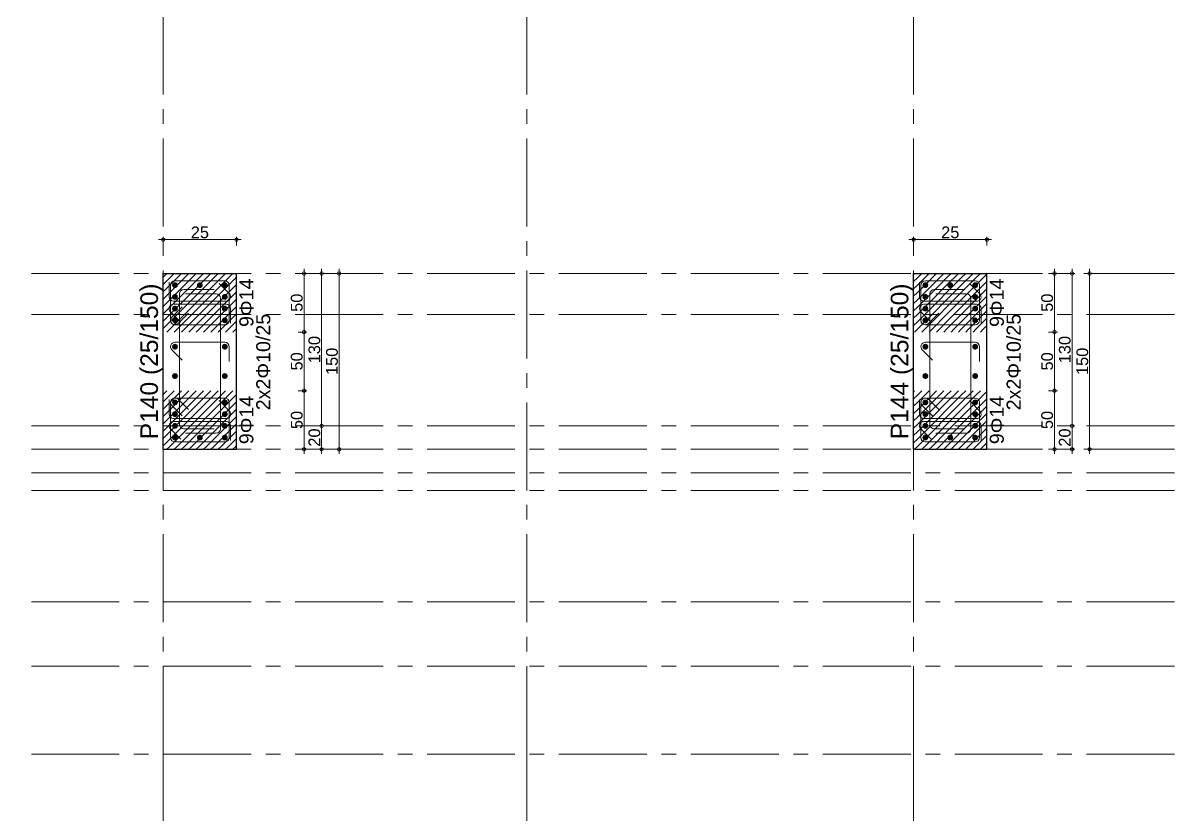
# Model space of a CAD drawing. Header units: millimetres. Extents: x 2232 to 85269, y -3593 to 5869.
# Drawn here: x 26417 to 27403, y 3110 to 3785 of the extents above; entities that cross this region are included whole.
import ezdxf

# ---------------------------------------------------------------- set-up
doc = ezdxf.new("R2010")
doc.units = ezdxf.units.MM
doc.linetypes.add('CENTER2', pattern=[112.5, 75, -12.5, 12.5, -12.5])
doc.linetypes.add('DASHDOT2', pattern=[12.7, 6.35, -3.175, 0, -3.175])
doc.layers.add('aks', color=251, linetype='DASHDOT2', lineweight=35)
for name, color, linetype in [('Donatı Yazısı', 7, 'Continuous'), ('Donatı Çizgisi', 7, 'Continuous'), ('Kolon', 7, 'Continuous'), ('Ölçülendirme', 7, 'Continuous')]:
    doc.layers.add(name, color=color, linetype=linetype)
doc.styles.add('arial_1_18', font='arial.ttf', dxfattribs={"height": 0.2})

# ---------------------------------------------------------------- blocks, each defined once
blk = doc.blocks.new('IDE999Entity6843')
at = {"layer": 'aks', "color": 250, "linetype": 'CENTER2', "lineweight": 5}
for points in [[(14319.32, 200), (14319.32, 2530)], [(14319.32, -100), (14319.32, 200)]]:
    blk.add_lwpolyline(points, dxfattribs=at)
blk = doc.blocks.new('IDE999Entity6844')
at = {"layer": 'aks', "color": 250, "linetype": 'CENTER2', "lineweight": 5}
for points in [[(14959.32, 200), (14959.32, 2530)], [(14959.32, -100), (14959.32, 200)]]:
    blk.add_lwpolyline(points, dxfattribs=at)
blk = doc.blocks.new('IDE999Entity6845')
at = {"layer": 'aks', "color": 250, "linetype": 'CENTER2', "lineweight": 5}
for points in [[(14629.32, 200), (14629.32, 2530)], [(14629.32, -100), (14629.32, 200)]]:
    blk.add_lwpolyline(points, dxfattribs=at)

msp = doc.modelspace()

# ---------------------------------------------------------------- hatches: boundary and pattern name
at = {"layer": 'Donatı Çizgisi', "linetype": 'Continuous', "lineweight": 5}
h = msp.add_hatch(color=5, dxfattribs=at)
edge = h.paths.add_edge_path(flags=0)
edge.add_arc((26546.37, 3561.87), 2.5, 0, 360)
h = msp.add_hatch(color=5, dxfattribs=at)
edge = h.paths.add_edge_path(flags=0)
edge.add_arc((26567.62, 3561.87), 2.5, 0, 360)
h = msp.add_hatch(color=5, dxfattribs=at)
edge = h.paths.add_edge_path(flags=0)
edge.add_arc((26588.87, 3561.87), 2.5, 0, 360)
h = msp.add_hatch(color=5, dxfattribs=at)
edge = h.paths.add_edge_path(flags=0)
edge.add_arc((27186.37, 3561.87), 2.5, 0, 360)
h = msp.add_hatch(color=5, dxfattribs=at)
edge = h.paths.add_edge_path(flags=0)
edge.add_arc((27207.62, 3561.87), 2.5, 0, 360)
h = msp.add_hatch(color=5, dxfattribs=at)
edge = h.paths.add_edge_path(flags=0)
edge.add_arc((27228.87, 3561.87), 2.5, 0, 360)
h = msp.add_hatch(color=5, dxfattribs=at)
edge = h.paths.add_edge_path(flags=0)
edge.add_arc((26546.37, 3551.87), 2.5, 0, 360)
h = msp.add_hatch(color=5, dxfattribs=at)
edge = h.paths.add_edge_path(flags=0)
edge.add_arc((26588.87, 3551.87), 2.5, 0, 360)
h = msp.add_hatch(color=5, dxfattribs=at)
edge = h.paths.add_edge_path(flags=0)
edge.add_arc((27186.37, 3551.87), 2.5, 0, 360)
h = msp.add_hatch(color=5, dxfattribs=at)
edge = h.paths.add_edge_path(flags=0)
edge.add_arc((27228.87, 3551.87), 2.5, 0, 360)
h = msp.add_hatch(color=5, dxfattribs=at)
edge = h.paths.add_edge_path(flags=0)
edge.add_arc((26546.37, 3541.87), 2.5, 0, 360)
h = msp.add_hatch(color=5, dxfattribs=at)
edge = h.paths.add_edge_path(flags=0)
edge.add_arc((26588.87, 3541.87), 2.5, 0, 360)
h = msp.add_hatch(color=5, dxfattribs=at)
edge = h.paths.add_edge_path(flags=0)
edge.add_arc((27186.37, 3541.87), 2.5, 0, 360)
h = msp.add_hatch(color=5, dxfattribs=at)
edge = h.paths.add_edge_path(flags=0)
edge.add_arc((27228.87, 3541.87), 2.5, 0, 360)
h = msp.add_hatch(color=5, dxfattribs=at)
edge = h.paths.add_edge_path(flags=0)
edge.add_arc((26546.37, 3531.87), 2.5, 0, 360)
h = msp.add_hatch(color=5, dxfattribs=at)
edge = h.paths.add_edge_path(flags=0)
edge.add_arc((26588.87, 3531.87), 2.5, 0, 360)
h = msp.add_hatch(color=5, dxfattribs=at)
edge = h.paths.add_edge_path(flags=0)
edge.add_arc((27186.37, 3531.87), 2.5, 0, 360)
h = msp.add_hatch(color=5, dxfattribs=at)
edge = h.paths.add_edge_path(flags=0)
edge.add_arc((27228.87, 3531.87), 2.5, 0, 360)
h = msp.add_hatch(color=5, dxfattribs=at)
edge = h.paths.add_edge_path(flags=0)
edge.add_arc((26546.37, 3509.37), 2.5, 0, 360)
h = msp.add_hatch(color=5, dxfattribs=at)
edge = h.paths.add_edge_path(flags=0)
edge.add_arc((26588.87, 3509.37), 2.5, 0, 360)
h = msp.add_hatch(color=5, dxfattribs=at)
edge = h.paths.add_edge_path(flags=0)
edge.add_arc((27186.37, 3509.37), 2.5, 0, 360)
h = msp.add_hatch(color=5, dxfattribs=at)
edge = h.paths.add_edge_path(flags=0)
edge.add_arc((27228.87, 3509.37), 2.5, 0, 360)
h = msp.add_hatch(color=5, dxfattribs=at)
edge = h.paths.add_edge_path(flags=0)
edge.add_arc((26546.37, 3484.37), 2.5, 0, 360)
h = msp.add_hatch(color=5, dxfattribs=at)
edge = h.paths.add_edge_path(flags=0)
edge.add_arc((26588.87, 3484.37), 2.5, 0, 360)
h = msp.add_hatch(color=5, dxfattribs=at)
edge = h.paths.add_edge_path(flags=0)
edge.add_arc((27186.37, 3484.37), 2.5, 0, 360)
h = msp.add_hatch(color=5, dxfattribs=at)
edge = h.paths.add_edge_path(flags=0)
edge.add_arc((27228.87, 3484.37), 2.5, 0, 360)
h = msp.add_hatch(color=5, dxfattribs=at)
edge = h.paths.add_edge_path(flags=0)
edge.add_arc((26546.37, 3461.87), 2.5, 0, 360)
h = msp.add_hatch(color=5, dxfattribs=at)
edge = h.paths.add_edge_path(flags=0)
edge.add_arc((26588.87, 3461.87), 2.5, 0, 360)
h = msp.add_hatch(color=5, dxfattribs=at)
edge = h.paths.add_edge_path(flags=0)
edge.add_arc((27186.37, 3461.87), 2.5, 0, 360)
h = msp.add_hatch(color=5, dxfattribs=at)
edge = h.paths.add_edge_path(flags=0)
edge.add_arc((27228.87, 3461.87), 2.5, 0, 360)
h = msp.add_hatch(color=5, dxfattribs=at)
edge = h.paths.add_edge_path(flags=0)
edge.add_arc((26546.37, 3451.87), 2.5, 0, 360)
h = msp.add_hatch(color=5, dxfattribs=at)
edge = h.paths.add_edge_path(flags=0)
edge.add_arc((26588.87, 3451.87), 2.5, 0, 360)
h = msp.add_hatch(color=5, dxfattribs=at)
edge = h.paths.add_edge_path(flags=0)
edge.add_arc((27186.37, 3451.87), 2.5, 0, 360)
h = msp.add_hatch(color=5, dxfattribs=at)
edge = h.paths.add_edge_path(flags=0)
edge.add_arc((27228.87, 3451.87), 2.5, 0, 360)
h = msp.add_hatch(color=5, dxfattribs=at)
edge = h.paths.add_edge_path(flags=0)
edge.add_arc((26546.37, 3441.87), 2.5, 0, 360)
h = msp.add_hatch(color=5, dxfattribs=at)
edge = h.paths.add_edge_path(flags=0)
edge.add_arc((26588.87, 3441.87), 2.5, 0, 360)
h = msp.add_hatch(color=5, dxfattribs=at)
edge = h.paths.add_edge_path(flags=0)
edge.add_arc((27186.37, 3441.87), 2.5, 0, 360)
h = msp.add_hatch(color=5, dxfattribs=at)
edge = h.paths.add_edge_path(flags=0)
edge.add_arc((27228.87, 3441.87), 2.5, 0, 360)
h = msp.add_hatch(color=5, dxfattribs=at)
edge = h.paths.add_edge_path(flags=0)
edge.add_arc((26546.37, 3431.87), 2.5, 0, 360)
h = msp.add_hatch(color=5, dxfattribs=at)
edge = h.paths.add_edge_path(flags=0)
edge.add_arc((26567.62, 3431.87), 2.5, 0, 360)
h = msp.add_hatch(color=5, dxfattribs=at)
edge = h.paths.add_edge_path(flags=0)
edge.add_arc((26588.87, 3431.87), 2.5, 0, 360)
h = msp.add_hatch(color=5, dxfattribs=at)
edge = h.paths.add_edge_path(flags=0)
edge.add_arc((27186.37, 3431.87), 2.5, 0, 360)
h = msp.add_hatch(color=5, dxfattribs=at)
edge = h.paths.add_edge_path(flags=0)
edge.add_arc((27207.62, 3431.87), 2.5, 0, 360)
h = msp.add_hatch(color=5, dxfattribs=at)
edge = h.paths.add_edge_path(flags=0)
edge.add_arc((27228.87, 3431.87), 2.5, 0, 360)

# ---------------------------------------------------------------- linework, layer by layer
at = {"layer": 'aks', "color": 250, "linetype": 'CENTER2', "lineweight": 5}
for points in [[(24736.37, 3571.87), (27996.37, 3571.87)], [(24736.37, 3536.87), (27996.37, 3536.87)], [(24736.37, 3441.87), (27996.37, 3441.87)], [(24736.37, 3421.87), (27996.37, 3421.87)], [(24736.37, 3401.87), (27996.37, 3401.87)], [(24736.37, 3386.87), (27996.37, 3386.87)], [(24736.37, 3291.87), (27996.37, 3291.87)], [(24736.37, 3236.87), (27996.37, 3236.87)], [(24736.37, 3161.87), (27996.37, 3161.87)]]:
    msp.add_lwpolyline(points, dxfattribs=at)
at = {"layer": 'Donatı Çizgisi', "color": 1, "linetype": 'Continuous', "lineweight": 5}
for points in [[(26541.37, 3551.87), (26541.37, 3564.37)], [(26583.93, 3563.36), (26592.77, 3554.52)], [(27181.37, 3551.87), (27181.37, 3564.37)], [(27223.93, 3563.36), (27232.77, 3554.52)], [(26550.12, 3443.12), (26550.12, 3554.37)], [(26553.87, 3558.12), (26579.87, 3558.12)], [(26581.37, 3554.37), (26555.37, 3554.37)], [(26585.12, 3439.37), (26585.12, 3550.62)], [(27190.12, 3443.12), (27190.12, 3554.37)], [(27193.87, 3558.12), (27219.87, 3558.12)], [(27221.37, 3554.37), (27195.37, 3554.37)], [(27225.12, 3439.37), (27225.12, 3550.62)], [(26551.3, 3530.38), (26542.46, 3539.22)], [(26590.12, 3548.12), (26545.12, 3548.12)], [(26545.12, 3545.62), (26590.12, 3545.62)], [(26593.87, 3541.87), (26593.87, 3529.37)], [(27191.3, 3530.38), (27182.46, 3539.22)], [(27230.12, 3548.12), (27185.12, 3548.12)], [(27185.12, 3545.62), (27230.12, 3545.62)], [(27233.87, 3541.87), (27233.87, 3529.37)], [(26546.37, 3513.12), (26588.87, 3513.12)], [(26592.62, 3509.37), (26592.62, 3496.87)], [(27186.37, 3513.12), (27228.87, 3513.12)], [(27232.62, 3509.37), (27232.62, 3496.87)], [(26552.55, 3497.88), (26543.71, 3506.72)], [(27192.55, 3497.88), (27183.71, 3506.72)], [(26541.37, 3451.87), (26541.37, 3464.37)], [(26583.93, 3463.36), (26592.77, 3454.52)], [(27181.37, 3451.87), (27181.37, 3464.37)], [(27223.93, 3463.36), (27232.77, 3454.52)], [(26590.12, 3448.12), (26545.12, 3448.12)], [(26545.12, 3445.62), (26590.12, 3445.62)], [(26593.87, 3441.87), (26593.87, 3429.37)], [(27230.12, 3448.12), (27185.12, 3448.12)], [(27185.12, 3445.62), (27230.12, 3445.62)], [(27233.87, 3441.87), (27233.87, 3429.37)], [(26551.3, 3430.38), (26542.46, 3439.22)], [(26579.87, 3439.37), (26553.87, 3439.37)], [(26555.37, 3435.62), (26581.37, 3435.62)], [(27191.3, 3430.38), (27182.46, 3439.22)], [(27219.87, 3439.37), (27193.87, 3439.37)], [(27195.37, 3435.62), (27221.37, 3435.62)]]:
    msp.add_lwpolyline(points, dxfattribs=at)
at = {"layer": 'Donatı Çizgisi', "color": 5, "linetype": 'Continuous', "lineweight": 5}
for points in [[(26542.62, 3531.87), (26542.62, 3561.87)], [(26546.37, 3565.62), (26588.87, 3565.62)], [(26592.62, 3561.87), (26592.62, 3531.87)], [(27182.62, 3531.87), (27182.62, 3561.87)], [(27186.37, 3565.62), (27228.87, 3565.62)], [(27232.62, 3561.87), (27232.62, 3531.87)], [(26543.71, 3534.52), (26552.55, 3543.36)], [(27183.71, 3534.52), (27192.55, 3543.36)], [(26557.86, 3538.05), (26549.02, 3529.22)], [(27197.86, 3538.05), (27189.02, 3529.22)], [(26588.87, 3528.12), (26546.37, 3528.12)], [(27228.87, 3528.12), (27186.37, 3528.12)], [(26542.62, 3461.87), (26542.62, 3431.87)], [(26588.87, 3465.62), (26546.37, 3465.62)], [(26557.86, 3455.68), (26549.02, 3464.52)], [(26592.62, 3431.87), (26592.62, 3461.87)], [(27182.62, 3461.87), (27182.62, 3431.87)], [(27228.87, 3465.62), (27186.37, 3465.62)], [(27197.86, 3455.68), (27189.02, 3464.52)], [(27232.62, 3431.87), (27232.62, 3461.87)], [(26543.71, 3459.22), (26552.55, 3450.38)], [(27183.71, 3459.22), (27192.55, 3450.38)], [(26546.37, 3428.12), (26588.87, 3428.12)], [(27186.37, 3428.12), (27228.87, 3428.12)]]:
    msp.add_lwpolyline(points, dxfattribs=at)
for centre, start, end in [((26546.37, 3561.87), 90, 180), ((26588.87, 3561.87), 0, 90), ((27186.37, 3561.87), 90, 180), ((27228.87, 3561.87), 0, 90), ((26546.37, 3531.87), 135, 270), ((26546.37, 3531.87), 180, 315), ((26588.87, 3531.87), 270, 0), ((27186.37, 3531.87), 135, 270), ((27186.37, 3531.87), 180, 315), ((27228.87, 3531.87), 270, 0), ((26546.37, 3461.87), 45, 180), ((26546.37, 3461.87), 90, 225), ((26588.87, 3461.87), 0, 90), ((27186.37, 3461.87), 45, 180), ((27186.37, 3461.87), 90, 225), ((27228.87, 3461.87), 0, 90), ((26546.37, 3431.87), 180, 270), ((26588.87, 3431.87), 270, 0), ((27186.37, 3431.87), 180, 270), ((27228.87, 3431.87), 270, 0)]:
    msp.add_arc(centre, 3.75, start, end, dxfattribs=at)
at = {"layer": 'Donatı Çizgisi', "color": 1, "linetype": 'Continuous', "lineweight": 5}
for centre, start, end in [((26545.12, 3551.87), 180, 270), ((26553.87, 3554.37), 90, 180), ((26581.37, 3550.62), 0, 90), ((26590.12, 3551.87), 270, 45), ((27185.12, 3551.87), 180, 270), ((27193.87, 3554.37), 90, 180), ((27221.37, 3550.62), 0, 90), ((27230.12, 3551.87), 270, 45), ((26545.12, 3541.87), 90, 225), ((26590.12, 3541.87), 0, 90), ((27185.12, 3541.87), 90, 225), ((27230.12, 3541.87), 0, 90), ((26546.37, 3509.37), 90, 225), ((26588.87, 3509.37), 0, 90), ((27186.37, 3509.37), 90, 225), ((27228.87, 3509.37), 0, 90), ((26545.12, 3451.87), 180, 270), ((26590.12, 3451.87), 270, 45), ((27185.12, 3451.87), 180, 270), ((27230.12, 3451.87), 270, 45), ((26545.12, 3441.87), 90, 225), ((26553.87, 3443.12), 180, 270), ((26590.12, 3441.87), 0, 90), ((27185.12, 3441.87), 90, 225), ((27193.87, 3443.12), 180, 270), ((27230.12, 3441.87), 0, 90), ((26581.37, 3439.37), 270, 0), ((27221.37, 3439.37), 270, 0)]:
    msp.add_arc(centre, 3.75, start, end, dxfattribs=at)
at = {"layer": 'Kolon', "color": 251, "linetype": 'Continuous', "lineweight": -3}
for points in [[(26536.37, 3568.69), (26539.54, 3571.87)], [(26542.04, 3561.87), (26552.04, 3571.87)], [(26542.04, 3568.12), (26545.79, 3571.87)], [(26554.54, 3561.87), (26564.54, 3571.87)], [(26554.54, 3568.12), (26558.29, 3571.87)], [(26567.04, 3561.87), (26577.04, 3571.87)], [(26567.04, 3568.12), (26570.79, 3571.87)], [(26579.54, 3561.87), (26589.54, 3571.87)], [(26579.54, 3568.12), (26583.29, 3571.87)], [(26592.04, 3568.12), (26595.79, 3571.87)], [(26592.04, 3561.87), (26598.87, 3568.69)], [(27176.37, 3571.19), (27177.04, 3571.87)], [(27179.54, 3561.87), (27189.54, 3571.87)], [(27179.54, 3568.12), (27183.29, 3571.87)], [(27192.04, 3561.87), (27202.04, 3571.87)], [(27192.04, 3568.12), (27195.79, 3571.87)], [(27204.54, 3561.87), (27214.54, 3571.87)], [(27204.54, 3568.12), (27208.29, 3571.87)], [(27217.04, 3561.87), (27227.04, 3571.87)], [(27217.04, 3568.12), (27220.79, 3571.87)], [(27229.54, 3568.12), (27233.29, 3571.87)], [(27229.54, 3561.87), (27238.87, 3571.19)], [(26536.37, 3562.44), (26542.04, 3568.12)], [(26536.37, 3556.19), (26542.04, 3561.87)], [(26542.04, 3549.37), (26554.54, 3561.87)], [(26542.04, 3555.62), (26548.29, 3561.87)], [(26548.29, 3561.87), (26554.54, 3568.12)], [(26554.54, 3549.37), (26567.04, 3561.87)], [(26554.54, 3555.62), (26560.79, 3561.87)], [(26560.79, 3561.87), (26567.04, 3568.12)], [(26567.04, 3549.37), (26579.54, 3561.87)], [(26567.04, 3555.62), (26573.29, 3561.87)], [(26573.29, 3561.87), (26579.54, 3568.12)], [(26579.54, 3549.37), (26592.04, 3561.87)], [(26579.54, 3555.62), (26585.79, 3561.87)], [(26585.79, 3561.87), (26592.04, 3568.12)], [(26592.04, 3555.62), (26598.29, 3561.87)], [(26598.29, 3561.87), (26598.87, 3562.44)], [(27176.37, 3564.94), (27179.54, 3568.12)], [(27176.37, 3558.69), (27179.54, 3561.87)], [(27179.54, 3549.37), (27192.04, 3561.87)], [(27179.54, 3555.62), (27185.79, 3561.87)], [(27185.79, 3561.87), (27192.04, 3568.12)], [(27192.04, 3549.37), (27204.54, 3561.87)], [(27192.04, 3555.62), (27198.29, 3561.87)], [(27198.29, 3561.87), (27204.54, 3568.12)], [(27204.54, 3549.37), (27217.04, 3561.87)], [(27204.54, 3555.62), (27210.79, 3561.87)], [(27210.79, 3561.87), (27217.04, 3568.12)], [(27217.04, 3549.37), (27229.54, 3561.87)], [(27217.04, 3555.62), (27223.29, 3561.87)], [(27223.29, 3561.87), (27229.54, 3568.12)], [(27229.54, 3555.62), (27235.79, 3561.87)], [(27229.54, 3549.37), (27238.87, 3558.69)], [(27235.79, 3561.87), (27238.87, 3564.94)], [(26536.37, 3549.94), (26542.04, 3555.62)], [(26536.37, 3543.69), (26542.04, 3549.37)], [(26542.04, 3536.87), (26554.54, 3549.37)], [(26542.04, 3543.12), (26548.29, 3549.37)], [(26548.29, 3549.37), (26554.54, 3555.62)], [(26554.54, 3536.87), (26567.04, 3549.37)], [(26554.54, 3543.12), (26560.79, 3549.37)], [(26560.79, 3549.37), (26567.04, 3555.62)], [(26567.04, 3536.87), (26579.54, 3549.37)], [(26567.04, 3543.12), (26573.29, 3549.37)], [(26573.29, 3549.37), (26579.54, 3555.62)], [(26579.54, 3536.87), (26592.04, 3549.37)], [(26579.54, 3543.12), (26585.79, 3549.37)], [(26585.79, 3549.37), (26592.04, 3555.62)], [(26592.04, 3549.37), (26598.87, 3556.19)], [(26592.04, 3543.12), (26598.29, 3549.37)], [(26598.29, 3549.37), (26598.87, 3549.94)], [(27176.37, 3552.44), (27179.54, 3555.62)], [(27176.37, 3546.19), (27179.54, 3549.37)], [(27179.54, 3536.87), (27192.04, 3549.37)], [(27179.54, 3543.12), (27185.79, 3549.37)], [(27185.79, 3549.37), (27192.04, 3555.62)], [(27192.04, 3536.87), (27204.54, 3549.37)], [(27192.04, 3543.12), (27198.29, 3549.37)], [(27198.29, 3549.37), (27204.54, 3555.62)], [(27204.54, 3536.87), (27217.04, 3549.37)], [(27204.54, 3543.12), (27210.79, 3549.37)], [(27210.79, 3549.37), (27217.04, 3555.62)], [(27217.04, 3536.87), (27229.54, 3549.37)], [(27217.04, 3543.12), (27223.29, 3549.37)], [(27223.29, 3549.37), (27229.54, 3555.62)], [(27229.54, 3543.12), (27235.79, 3549.37)], [(27235.79, 3549.37), (27238.87, 3552.44)], [(26536.37, 3537.44), (26542.04, 3543.12)], [(26548.29, 3536.87), (26554.54, 3543.12)], [(26560.79, 3536.87), (26567.04, 3543.12)], [(26573.29, 3536.87), (26579.54, 3543.12)], [(26585.79, 3536.87), (26592.04, 3543.12)], [(26592.04, 3536.87), (26598.87, 3543.69)], [(27176.37, 3539.94), (27179.54, 3543.12)], [(27185.79, 3536.87), (27192.04, 3543.12)], [(27198.29, 3536.87), (27204.54, 3543.12)], [(27210.79, 3536.87), (27217.04, 3543.12)], [(27223.29, 3536.87), (27229.54, 3543.12)], [(27229.54, 3536.87), (27238.87, 3546.19)], [(27235.79, 3536.87), (27238.87, 3539.94)], [(26536.37, 3531.19), (26542.04, 3536.87)], [(26536.37, 3524.94), (26542.04, 3530.62)], [(26542.04, 3524.37), (26554.54, 3536.87)], [(26542.04, 3530.62), (26548.29, 3536.87)], [(26548.29, 3524.37), (26554.54, 3530.62)], [(26554.54, 3524.37), (26567.04, 3536.87)], [(26554.54, 3530.62), (26560.79, 3536.87)], [(26560.79, 3524.37), (26567.04, 3530.62)], [(26567.04, 3524.37), (26579.54, 3536.87)], [(26567.04, 3530.62), (26573.29, 3536.87)], [(26573.29, 3524.37), (26579.54, 3530.62)], [(26579.54, 3524.37), (26592.04, 3536.87)], [(26579.54, 3530.62), (26585.79, 3536.87)], [(26585.79, 3524.37), (26592.04, 3530.62)], [(26592.04, 3530.62), (26598.29, 3536.87)], [(26592.04, 3524.37), (26598.87, 3531.19)], [(26598.29, 3536.87), (26598.87, 3537.44)], [(27176.37, 3533.69), (27179.54, 3536.87)], [(27176.37, 3527.44), (27179.54, 3530.62)], [(27179.54, 3524.37), (27192.04, 3536.87)], [(27179.54, 3530.62), (27185.79, 3536.87)], [(27185.79, 3524.37), (27192.04, 3530.62)], [(27192.04, 3524.37), (27204.54, 3536.87)], [(27192.04, 3530.62), (27198.29, 3536.87)], [(27198.29, 3524.37), (27204.54, 3530.62)], [(27204.54, 3524.37), (27217.04, 3536.87)], [(27204.54, 3530.62), (27210.79, 3536.87)], [(27210.79, 3524.37), (27217.04, 3530.62)], [(27217.04, 3524.37), (27229.54, 3536.87)], [(27217.04, 3530.62), (27223.29, 3536.87)], [(27223.29, 3524.37), (27229.54, 3530.62)], [(27229.54, 3530.62), (27235.79, 3536.87)], [(27229.54, 3524.37), (27238.87, 3533.69)], [(26539.54, 3521.87), (26542.04, 3524.37)], [(26545.79, 3521.87), (26548.29, 3524.37)], [(26552.04, 3521.87), (26554.54, 3524.37)], [(26558.29, 3521.87), (26560.79, 3524.37)], [(26564.54, 3521.87), (26567.04, 3524.37)], [(26570.79, 3521.87), (26573.29, 3524.37)], [(26577.04, 3521.87), (26579.54, 3524.37)], [(26583.29, 3521.87), (26585.79, 3524.37)], [(26589.54, 3521.87), (26592.04, 3524.37)], [(26595.79, 3521.87), (26598.29, 3524.37)], [(26598.29, 3524.37), (26598.87, 3524.94)], [(27177.04, 3521.87), (27179.54, 3524.37)], [(27183.29, 3521.87), (27185.79, 3524.37)], [(27189.54, 3521.87), (27192.04, 3524.37)], [(27195.79, 3521.87), (27198.29, 3524.37)], [(27202.04, 3521.87), (27204.54, 3524.37)], [(27208.29, 3521.87), (27210.79, 3524.37)], [(27214.54, 3521.87), (27217.04, 3524.37)], [(27220.79, 3521.87), (27223.29, 3524.37)], [(27227.04, 3521.87), (27229.54, 3524.37)], [(27233.29, 3521.87), (27235.79, 3524.37)], [(27235.79, 3524.37), (27238.87, 3527.44)], [(26536.37, 3468.69), (26539.54, 3471.87)], [(26542.04, 3461.87), (26552.04, 3471.87)], [(26542.04, 3468.12), (26545.79, 3471.87)], [(26554.54, 3461.87), (26564.54, 3471.87)], [(26554.54, 3468.12), (26558.29, 3471.87)], [(26567.04, 3461.87), (26577.04, 3471.87)], [(26567.04, 3468.12), (26570.79, 3471.87)], [(26579.54, 3461.87), (26589.54, 3471.87)], [(26579.54, 3468.12), (26583.29, 3471.87)], [(26592.04, 3468.12), (26595.79, 3471.87)], [(27176.37, 3471.19), (27177.04, 3471.87)], [(27179.54, 3461.87), (27189.54, 3471.87)], [(27179.54, 3468.12), (27183.29, 3471.87)], [(27192.04, 3461.87), (27202.04, 3471.87)], [(27192.04, 3468.12), (27195.79, 3471.87)], [(27204.54, 3461.87), (27214.54, 3471.87)], [(27204.54, 3468.12), (27208.29, 3471.87)], [(27217.04, 3461.87), (27227.04, 3471.87)], [(27217.04, 3468.12), (27220.79, 3471.87)], [(27229.54, 3468.12), (27233.29, 3471.87)], [(27229.54, 3461.87), (27238.87, 3471.19)], [(26536.37, 3462.44), (26542.04, 3468.12)], [(26536.37, 3456.19), (26542.04, 3461.87)], [(26542.04, 3449.37), (26554.54, 3461.87)], [(26542.04, 3455.62), (26548.29, 3461.87)], [(26548.29, 3461.87), (26554.54, 3468.12)], [(26554.54, 3449.37), (26567.04, 3461.87)], [(26554.54, 3455.62), (26560.79, 3461.87)], [(26560.79, 3461.87), (26567.04, 3468.12)], [(26567.04, 3449.37), (26579.54, 3461.87)], [(26567.04, 3455.62), (26573.29, 3461.87)], [(26573.29, 3461.87), (26579.54, 3468.12)], [(26579.54, 3449.37), (26592.04, 3461.87)], [(26579.54, 3455.62), (26585.79, 3461.87)], [(26585.79, 3461.87), (26592.04, 3468.12)], [(26592.04, 3461.87), (26598.87, 3468.69)], [(26592.04, 3455.62), (26598.29, 3461.87)], [(26598.29, 3461.87), (26598.87, 3462.44)], [(27176.37, 3464.94), (27179.54, 3468.12)], [(27176.37, 3458.69), (27179.54, 3461.87)], [(27179.54, 3449.37), (27192.04, 3461.87)], [(27179.54, 3455.62), (27185.79, 3461.87)], [(27185.79, 3461.87), (27192.04, 3468.12)], [(27192.04, 3449.37), (27204.54, 3461.87)], [(27192.04, 3455.62), (27198.29, 3461.87)], [(27198.29, 3461.87), (27204.54, 3468.12)], [(27204.54, 3449.37), (27217.04, 3461.87)], [(27204.54, 3455.62), (27210.79, 3461.87)], [(27210.79, 3461.87), (27217.04, 3468.12)], [(27217.04, 3449.37), (27229.54, 3461.87)], [(27217.04, 3455.62), (27223.29, 3461.87)], [(27223.29, 3461.87), (27229.54, 3468.12)], [(27229.54, 3455.62), (27235.79, 3461.87)], [(27235.79, 3461.87), (27238.87, 3464.94)], [(26536.37, 3449.94), (26542.04, 3455.62)], [(26548.29, 3449.37), (26554.54, 3455.62)], [(26560.79, 3449.37), (26567.04, 3455.62)], [(26573.29, 3449.37), (26579.54, 3455.62)], [(26585.79, 3449.37), (26592.04, 3455.62)], [(26592.04, 3449.37), (26598.87, 3456.19)], [(27176.37, 3452.44), (27179.54, 3455.62)], [(27185.79, 3449.37), (27192.04, 3455.62)], [(27198.29, 3449.37), (27204.54, 3455.62)], [(27210.79, 3449.37), (27217.04, 3455.62)], [(27223.29, 3449.37), (27229.54, 3455.62)], [(27229.54, 3449.37), (27238.87, 3458.69)], [(27235.79, 3449.37), (27238.87, 3452.44)], [(26536.37, 3443.69), (26542.04, 3449.37)], [(26536.37, 3437.44), (26542.04, 3443.12)], [(26542.04, 3436.87), (26554.54, 3449.37)], [(26542.04, 3443.12), (26548.29, 3449.37)], [(26548.29, 3436.87), (26554.54, 3443.12)], [(26554.54, 3436.87), (26567.04, 3449.37)], [(26554.54, 3443.12), (26560.79, 3449.37)], [(26560.79, 3436.87), (26567.04, 3443.12)], [(26567.04, 3436.87), (26579.54, 3449.37)], [(26567.04, 3443.12), (26573.29, 3449.37)], [(26573.29, 3436.87), (26579.54, 3443.12)], [(26579.54, 3436.87), (26592.04, 3449.37)], [(26579.54, 3443.12), (26585.79, 3449.37)], [(26585.79, 3436.87), (26592.04, 3443.12)], [(26592.04, 3443.12), (26598.29, 3449.37)], [(26592.04, 3436.87), (26598.87, 3443.69)], [(26598.29, 3449.37), (26598.87, 3449.94)], [(27176.37, 3446.19), (27179.54, 3449.37)], [(27176.37, 3439.94), (27179.54, 3443.12)], [(27179.54, 3436.87), (27192.04, 3449.37)], [(27179.54, 3443.12), (27185.79, 3449.37)], [(27185.79, 3436.87), (27192.04, 3443.12)], [(27192.04, 3436.87), (27204.54, 3449.37)], [(27192.04, 3443.12), (27198.29, 3449.37)], [(27198.29, 3436.87), (27204.54, 3443.12)], [(27204.54, 3436.87), (27217.04, 3449.37)], [(27204.54, 3443.12), (27210.79, 3449.37)], [(27210.79, 3436.87), (27217.04, 3443.12)], [(27217.04, 3436.87), (27229.54, 3449.37)], [(27217.04, 3443.12), (27223.29, 3449.37)], [(27223.29, 3436.87), (27229.54, 3443.12)], [(27229.54, 3443.12), (27235.79, 3449.37)], [(27229.54, 3436.87), (27238.87, 3446.19)], [(26536.37, 3431.19), (26542.04, 3436.87)], [(26536.37, 3424.94), (26542.04, 3430.62)], [(26542.04, 3424.37), (26554.54, 3436.87)], [(26542.04, 3430.62), (26548.29, 3436.87)], [(26548.29, 3424.37), (26554.54, 3430.62)], [(26554.54, 3424.37), (26567.04, 3436.87)], [(26554.54, 3430.62), (26560.79, 3436.87)], [(26560.79, 3424.37), (26567.04, 3430.62)], [(26567.04, 3424.37), (26579.54, 3436.87)], [(26567.04, 3430.62), (26573.29, 3436.87)], [(26573.29, 3424.37), (26579.54, 3430.62)], [(26579.54, 3424.37), (26592.04, 3436.87)], [(26579.54, 3430.62), (26585.79, 3436.87)], [(26585.79, 3424.37), (26592.04, 3430.62)], [(26592.04, 3430.62), (26598.29, 3436.87)], [(26592.04, 3424.37), (26598.87, 3431.19)], [(26598.29, 3436.87), (26598.87, 3437.44)], [(27176.37, 3433.69), (27179.54, 3436.87)], [(27176.37, 3427.44), (27179.54, 3430.62)], [(27179.54, 3424.37), (27192.04, 3436.87)], [(27179.54, 3430.62), (27185.79, 3436.87)], [(27185.79, 3424.37), (27192.04, 3430.62)], [(27192.04, 3424.37), (27204.54, 3436.87)], [(27192.04, 3430.62), (27198.29, 3436.87)], [(27198.29, 3424.37), (27204.54, 3430.62)], [(27204.54, 3424.37), (27217.04, 3436.87)], [(27204.54, 3430.62), (27210.79, 3436.87)], [(27210.79, 3424.37), (27217.04, 3430.62)], [(27217.04, 3424.37), (27229.54, 3436.87)], [(27217.04, 3430.62), (27223.29, 3436.87)], [(27223.29, 3424.37), (27229.54, 3430.62)], [(27229.54, 3430.62), (27235.79, 3436.87)], [(27229.54, 3424.37), (27238.87, 3433.69)], [(27235.79, 3436.87), (27238.87, 3439.94)], [(26539.54, 3421.87), (26542.04, 3424.37)], [(26545.79, 3421.87), (26548.29, 3424.37)], [(26552.04, 3421.87), (26554.54, 3424.37)], [(26558.29, 3421.87), (26560.79, 3424.37)], [(26564.54, 3421.87), (26567.04, 3424.37)], [(26570.79, 3421.87), (26573.29, 3424.37)], [(26577.04, 3421.87), (26579.54, 3424.37)], [(26583.29, 3421.87), (26585.79, 3424.37)], [(26589.54, 3421.87), (26592.04, 3424.37)], [(26595.79, 3421.87), (26598.29, 3424.37)], [(26598.29, 3424.37), (26598.87, 3424.94)], [(27177.04, 3421.87), (27179.54, 3424.37)], [(27183.29, 3421.87), (27185.79, 3424.37)], [(27189.54, 3421.87), (27192.04, 3424.37)], [(27195.79, 3421.87), (27198.29, 3424.37)], [(27202.04, 3421.87), (27204.54, 3424.37)], [(27208.29, 3421.87), (27210.79, 3424.37)], [(27214.54, 3421.87), (27217.04, 3424.37)], [(27220.79, 3421.87), (27223.29, 3424.37)], [(27227.04, 3421.87), (27229.54, 3424.37)], [(27233.29, 3421.87), (27235.79, 3424.37)], [(27235.79, 3424.37), (27238.87, 3427.44)]]:
    msp.add_lwpolyline(points, dxfattribs=at)
at = {"layer": 'Kolon', "color": 33, "linetype": 'Continuous', "lineweight": -3}
for points in [[(26536.37, 3421.87), (26536.37, 3571.87)], [(26536.37, 3571.87), (26598.87, 3571.87)], [(26598.87, 3421.87), (26598.87, 3571.87)], [(27176.37, 3421.87), (27176.37, 3571.87)], [(27176.37, 3571.87), (27238.87, 3571.87)], [(27238.87, 3421.87), (27238.87, 3571.87)], [(26536.37, 3421.87), (26598.87, 3421.87)], [(27176.37, 3421.87), (27238.87, 3421.87)]]:
    msp.add_lwpolyline(points, dxfattribs=at)
at = {"layer": 'Ölçülendirme', "color": 5, "linetype": 'Continuous', "lineweight": 5}
for points in [[(26602.87, 3600.67), (26532.37, 3600.67)], [(26536.37, 3595.67), (26536.37, 3603.17)], [(26598.87, 3595.67), (26598.87, 3603.17)], [(27242.87, 3600.67), (27172.37, 3600.67)], [(27176.37, 3595.67), (27176.37, 3603.17)], [(27238.87, 3595.67), (27238.87, 3603.17)], [(26651.47, 3571.87), (26658.97, 3571.87)], [(26656.47, 3417.87), (26656.47, 3575.87)], [(26666.47, 3571.87), (26673.97, 3571.87)], [(26671.47, 3417.87), (26671.47, 3575.87)], [(26681.47, 3571.87), (26688.97, 3571.87)], [(26686.47, 3417.87), (26686.47, 3575.87)], [(27291.47, 3571.87), (27298.97, 3571.87)], [(27296.47, 3417.87), (27296.47, 3575.87)], [(27306.47, 3571.87), (27313.97, 3571.87)], [(27311.47, 3417.87), (27311.47, 3575.87)], [(27321.47, 3571.87), (27328.97, 3571.87)], [(27326.47, 3417.87), (27326.47, 3575.87)], [(26651.47, 3521.87), (26658.97, 3521.87)], [(27291.47, 3521.87), (27298.97, 3521.87)], [(26651.47, 3471.87), (26658.97, 3471.87)], [(27291.47, 3471.87), (27298.97, 3471.87)], [(26666.47, 3441.87), (26673.97, 3441.87)], [(27306.47, 3441.87), (27313.97, 3441.87)], [(26651.47, 3421.87), (26658.97, 3421.87)], [(26666.47, 3421.87), (26673.97, 3421.87)], [(26681.47, 3421.87), (26688.97, 3421.87)], [(27291.47, 3421.87), (27298.97, 3421.87)], [(27306.47, 3421.87), (27313.97, 3421.87)], [(27321.47, 3421.87), (27328.97, 3421.87)]]:
    msp.add_lwpolyline(points, dxfattribs=at)
for centre in [(26536.37, 3600.67), (26598.87, 3600.67), (27176.37, 3600.67), (27238.87, 3600.67), (26656.47, 3571.87), (26671.47, 3571.87), (26686.47, 3571.87), (27296.47, 3571.87), (27311.47, 3571.87), (27326.47, 3571.87), (26656.47, 3521.87), (27296.47, 3521.87), (26656.47, 3471.87), (27296.47, 3471.87), (26671.47, 3441.87), (27311.47, 3441.87), (26656.47, 3421.87), (26671.47, 3421.87), (26686.47, 3421.87), (27296.47, 3421.87), (27311.47, 3421.87), (27326.47, 3421.87)]:
    msp.add_circle(centre, 1.5, dxfattribs=at)

# ---------------------------------------------------------------- block references
at = {"layer": 'aks'}
for name in ['IDE999Entity6843', 'IDE999Entity6845', 'IDE999Entity6844']:
    msp.add_blockref(name, (12217.04, 2961.87), dxfattribs=at)

# ---------------------------------------------------------------- texts
at = {"layer": 'Donatı Yazısı', "color": 1, "linetype": 'Continuous', "lineweight": 5, "style": 'arial_1_18'}
for s, p in [('9Φ14', (26613.27, 3526.2)), ('9Φ14', (27253.27, 3526.2)), ('2x2Φ10/25', (26627.68, 3455.13)), ('2x2Φ10/25', (27267.68, 3455.13)), ('9Φ14', (26613.27, 3426.2)), ('9Φ14', (27253.27, 3426.2))]:
    msp.add_text(s, height=12, rotation=90, dxfattribs=at).set_placement(p)
at = {"layer": 'Kolon', "color": 1, "linetype": 'Continuous', "lineweight": 5, "style": 'arial_1_18'}
for s, p in [('P140 (25/150)', (26531.87, 3430.47)), ('P144 (25/150)', (27171.87, 3430.47))]:
    msp.add_text(s, height=15, rotation=90, dxfattribs=at).set_placement(p)
at = {"layer": 'Ölçülendirme', "color": 5, "linetype": 'Continuous', "lineweight": 5, "style": 'arial_1_18'}
for p in [(26559.85, 3601.92), (27199.85, 3601.92)]:
    msp.add_text('25', height=10, dxfattribs=at).set_placement(p)
for s, p in [('50', (26655.22, 3539.1)), ('50', (27295.22, 3539.1)), ('130', (26670.22, 3495.21)), ('130', (27310.22, 3495.21)), ('50', (26655.22, 3489.1)), ('150', (26685.22, 3485.21)), ('50', (27295.22, 3489.1)), ('150', (27325.22, 3485.21)), ('50', (26655.22, 3439.1)), ('50', (27295.22, 3439.1)), ('20', (26670.22, 3424.1)), ('20', (27310.22, 3424.1))]:
    msp.add_text(s, height=10, rotation=90, dxfattribs=at).set_placement(p)

doc.saveas('drawing.dxf')
